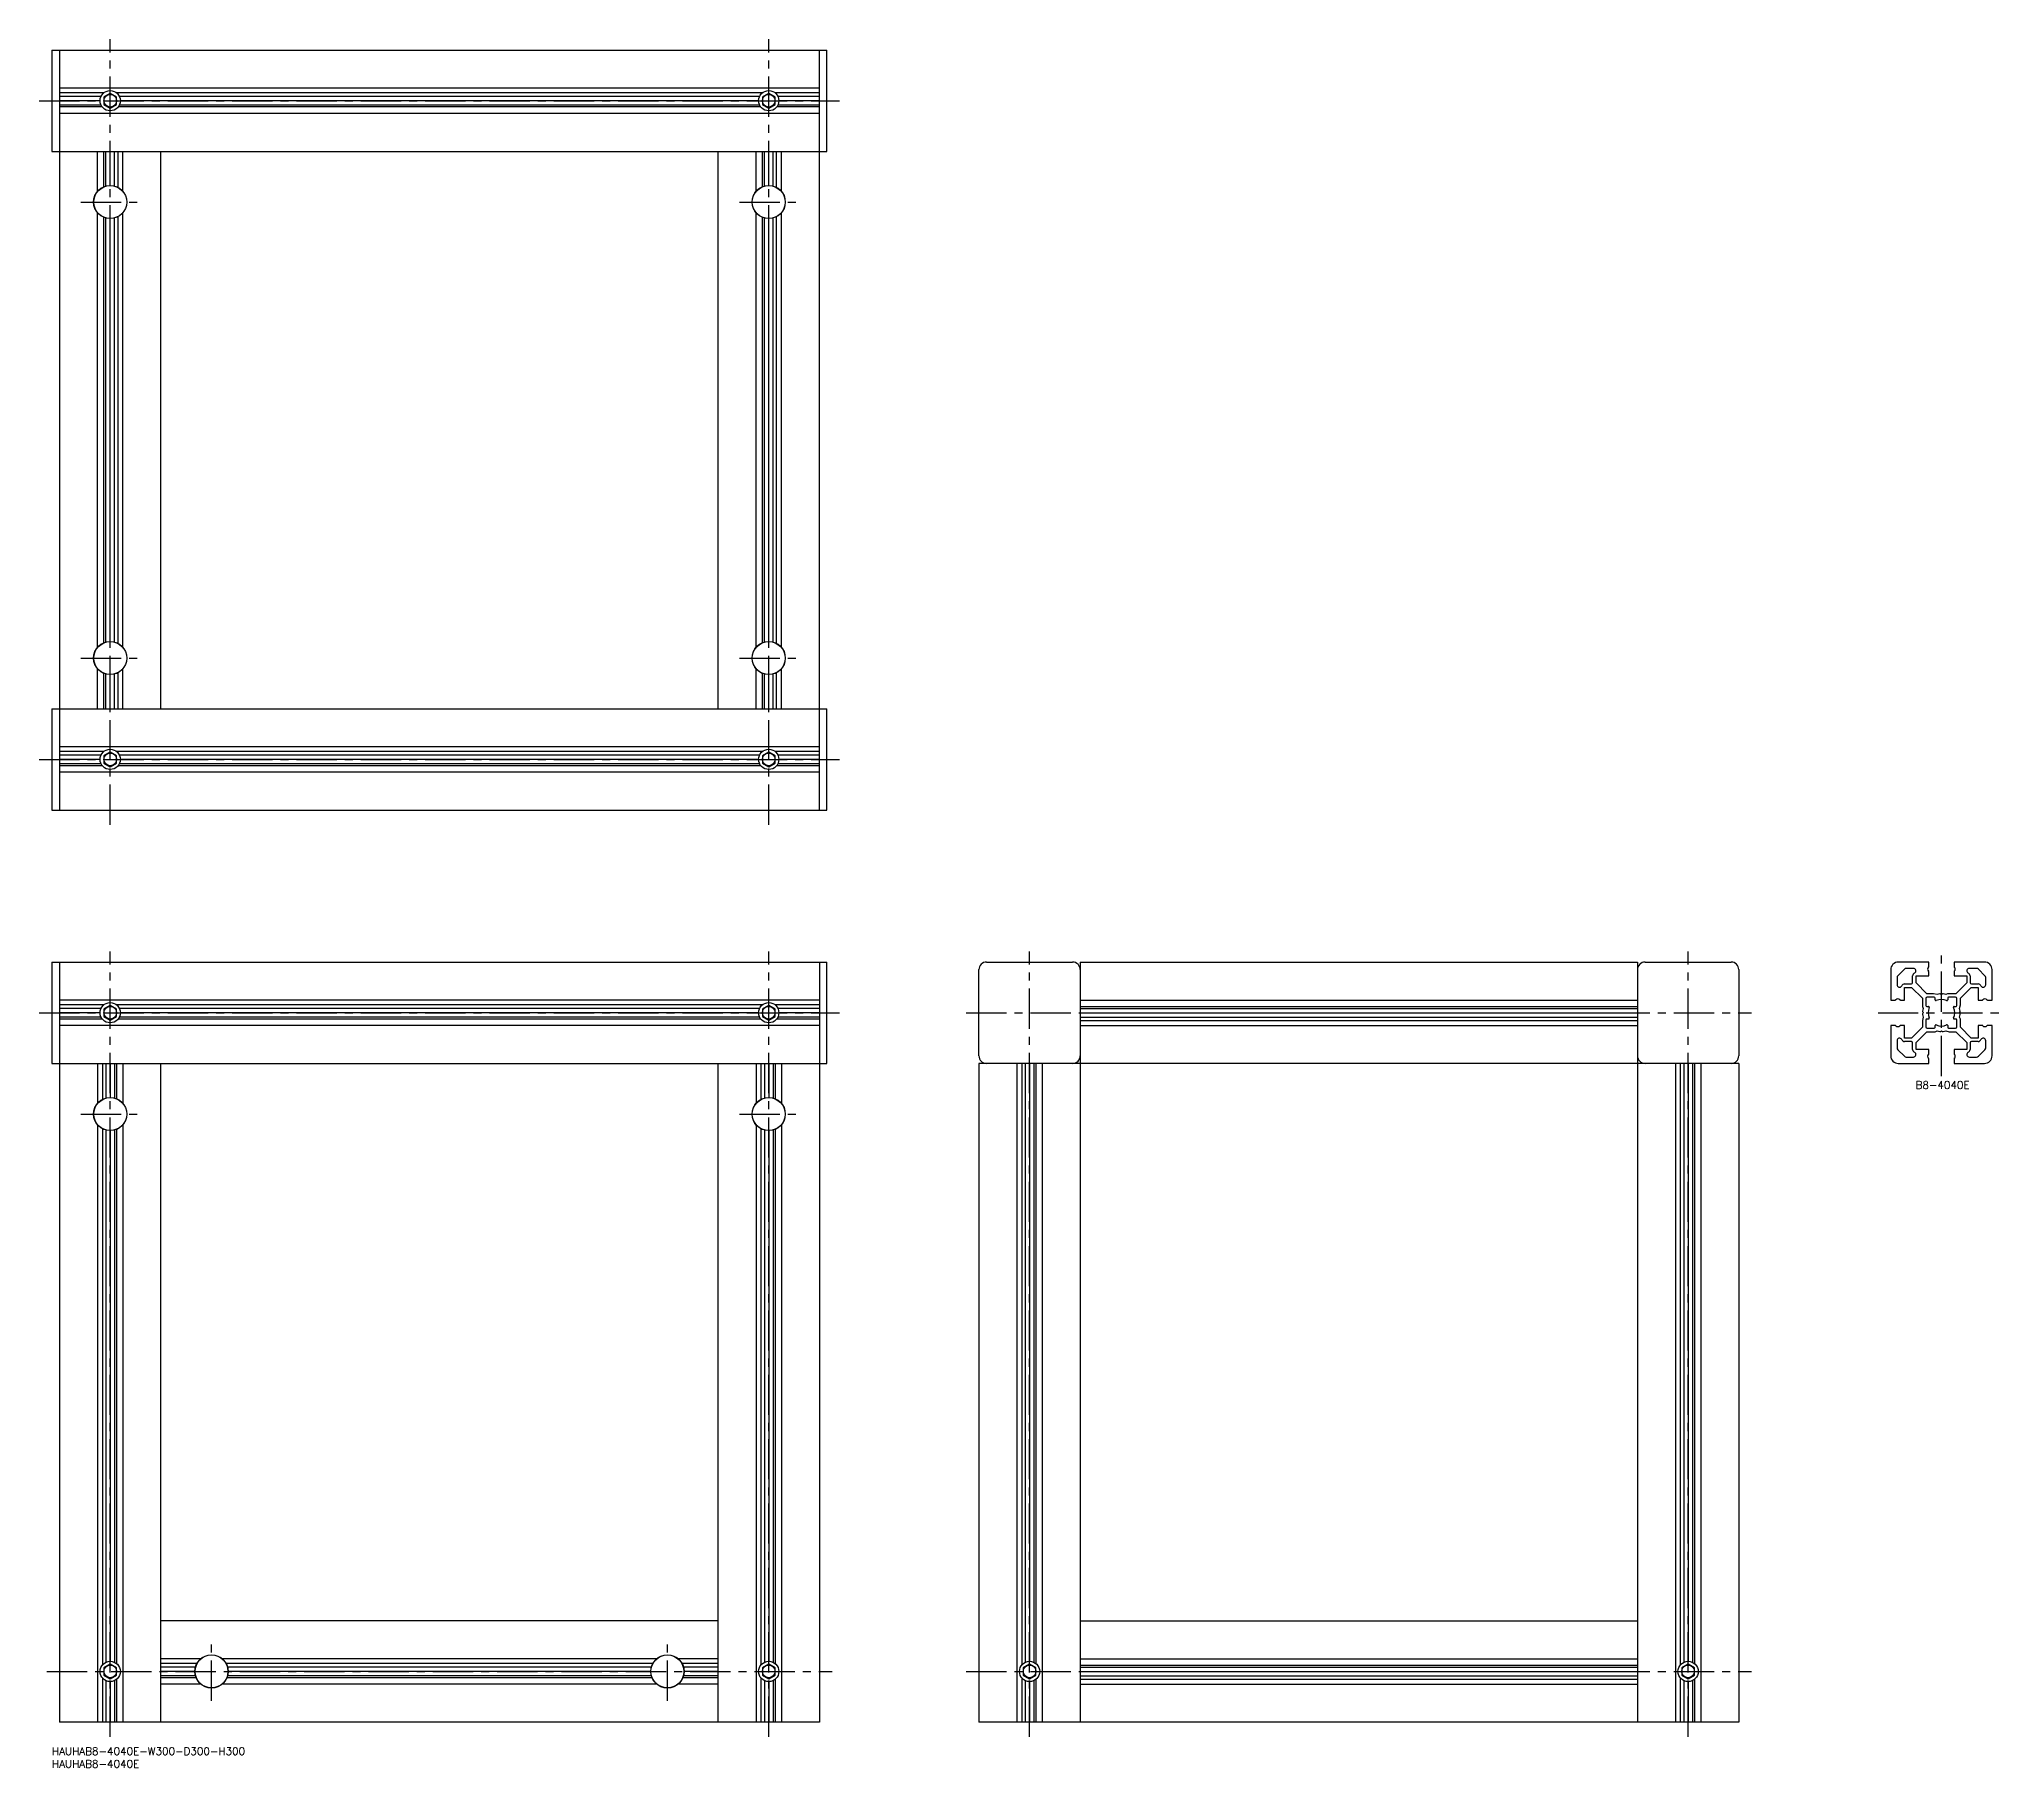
# Model space of a CAD drawing. Extents: x -5 to 771, y -8 to 674.
import ezdxf

# ---------------------------------------------------------------- set-up
doc = ezdxf.new("R2010")
doc.units = 0
doc.header["$LTSCALE"] = 0.5
doc.linetypes.add('CENTER', pattern=[50.8, 31.75, -6.35, 6.35, -6.35])
for name, color, linetype in [('MSM_CENTER', 1, 'CENTER'), ('MSM_CONTINUOUS', 7, 'CONTINUOUS'), ('MSM_NARROW', 5, 'CONTINUOUS'), ('MSM_PART_NUMBER', 7, 'CONTINUOUS')]:
    doc.layers.add(name, color=color, linetype=linetype)
doc.styles.get("Standard").update_dxf_attribs({"font": 'txt.shx', "height": 3, "bigfont": 'bigfont.shx'})

# ---------------------------------------------------------------- blocks, each defined once
blk = doc.blocks.new('*U8')
at = {"layer": 'MSM_PART_NUMBER'}
blk.add_text('HAUHAB8-4040E-W300-D300-H300', height=3, dxfattribs=at).set_placement((0, -3))
blk = doc.blocks.new('*U9')
at = {"layer": 'MSM_PART_NUMBER'}
blk.add_text('HAUHAB8-4040E', height=3, dxfattribs=at).set_placement((0, -8))
blk = doc.blocks.new('*U10')
at = {"layer": 'MSM_PART_NUMBER'}
blk.add_text('B8-4040E', height=3, dxfattribs=at).set_placement((735.82, 259.97))

msp = doc.modelspace()

# ---------------------------------------------------------------- linework, layer by layer
at = {"layer": 'MSM_CENTER'}
for p, q in [((23, 364.23), (23, 674.23)), ((283, 364.23), (283, 674.23)), ((-5, 650), (311, 650)), ((11.45, 610), (34.55, 610)), ((271.45, 610), (294.55, 610)), ((11.45, 430), (34.55, 430)), ((271.45, 430), (294.55, 430)), ((-5, 390), (311, 390)), ((23, 4.23), (23, 314.23)), ((283, 4.23), (283, 314.23)), ((386, 4.23), (386, 314.23)), ((646, 4.23), (646, 314.23)), ((746, 265), (746, 315)), ((-5, 290), (311, 290)), ((361, 290), (671, 290)), ((721, 290), (771, 290)), ((11.45, 250), (34.55, 250)), ((271.45, 250), (294.55, 250)), ((63, 18.45), (63, 41.55)), ((243, 18.45), (243, 41.55)), ((-2, 30), (308, 30)), ((361, 30), (671, 30))]:
    msp.add_line(p, q, dxfattribs=at)
at = {"layer": 'MSM_CONTINUOUS'}
for p, q in [((0, 670), (0, 630)), ((0, 670), (306, 670)), ((3, 670), (3, 370)), ((303, 370), (303, 670)), ((306, 630), (306, 670)), ((303, 655), (3, 655)), ((20.49, 653.11), (3, 653.11)), ((23, 652.89), (20.5, 651.44)), ((25.5, 651.44), (23, 652.89)), ((280.49, 653.11), (25.51, 653.11)), ((283, 652.89), (280.5, 651.44)), ((285.5, 651.44), (283, 652.89)), ((303, 653.11), (285.51, 653.11)), ((19.38, 651.7), (3, 651.7)), ((19, 650), (3, 650)), ((19.38, 648.3), (3, 648.3)), ((19.86, 647.52), (3, 647.52)), ((303, 645), (3, 645)), ((20.5, 651.44), (20.5, 648.56)), ((20.5, 648.56), (23, 647.11)), ((23, 647.11), (25.5, 648.56)), ((25.5, 648.56), (25.5, 651.44)), ((279.86, 647.52), (26.14, 647.52)), ((279.38, 651.7), (26.62, 651.7)), ((279.38, 648.3), (26.62, 648.3)), ((279, 650), (27, 650)), ((280.5, 651.44), (280.5, 648.56)), ((280.5, 648.56), (283, 647.11)), ((283, 647.11), (285.5, 648.56)), ((285.5, 648.56), (285.5, 651.44)), ((303, 647.52), (286.14, 647.52)), ((303, 651.7), (286.62, 651.7)), ((303, 648.3), (286.62, 648.3)), ((303, 650), (287, 650)), ((0, 630), (306, 630)), ((18, 614.23), (18, 630)), ((20.52, 616.06), (20.52, 630)), ((21.3, 616.33), (21.3, 630)), ((23, 616.55), (23, 630)), ((24.7, 616.33), (24.7, 630)), ((26.11, 615.76), (26.11, 630)), ((28, 614.23), (28, 630)), ((43, 410), (43, 630)), ((263, 410), (263, 630)), ((278, 614.23), (278, 630)), ((280.52, 616.06), (280.52, 630)), ((281.3, 616.33), (281.3, 630)), ((283, 616.55), (283, 630)), ((284.7, 616.33), (284.7, 630)), ((286.11, 615.76), (286.11, 630)), ((288, 614.23), (288, 630)), ((19, 615.19), (19, 615.12)), ((27, 615.12), (27, 615.19)), ((279, 615.19), (279, 615.12)), ((287, 615.12), (287, 615.19)), ((18, 434.23), (18, 605.77)), ((28, 434.23), (28, 605.77)), ((278, 434.23), (278, 605.77)), ((288, 434.23), (288, 605.77)), ((19, 604.88), (19, 604.81)), ((20.52, 436.06), (20.52, 603.94)), ((21.3, 436.33), (21.3, 603.67)), ((23, 436.55), (23, 603.45)), ((24.7, 436.33), (24.7, 603.67)), ((26.11, 435.76), (26.11, 604.24)), ((27, 604.81), (27, 604.88)), ((279, 604.88), (279, 604.81)), ((280.52, 436.06), (280.52, 603.94)), ((281.3, 436.33), (281.3, 603.67)), ((283, 436.55), (283, 603.45)), ((284.7, 436.33), (284.7, 603.67)), ((286.11, 435.76), (286.11, 604.24)), ((287, 604.81), (287, 604.88)), ((19, 435.19), (19, 435.12)), ((27, 435.12), (27, 435.19)), ((279, 435.19), (279, 435.12)), ((287, 435.12), (287, 435.19)), ((18, 410), (18, 425.77)), ((19, 424.88), (19, 424.81)), ((20.52, 410), (20.52, 423.94)), ((21.3, 410), (21.3, 423.67)), ((23, 410), (23, 423.45)), ((24.7, 410), (24.7, 423.67)), ((26.11, 410), (26.11, 424.24)), ((27, 424.81), (27, 424.88)), ((28, 410), (28, 425.77)), ((278, 410), (278, 425.77)), ((279, 424.88), (279, 424.81)), ((280.52, 410), (280.52, 423.94)), ((281.3, 410), (281.3, 423.67)), ((283, 410), (283, 423.45)), ((284.7, 410), (284.7, 423.67)), ((286.11, 410), (286.11, 424.24)), ((287, 424.81), (287, 424.88)), ((288, 410), (288, 425.77)), ((0, 410), (306, 410)), ((0, 410), (0, 370)), ((306, 370), (306, 410)), ((303, 395), (3, 395)), ((20.49, 393.11), (3, 393.11)), ((19.38, 391.7), (3, 391.7)), ((19, 390), (3, 390)), ((19.38, 388.3), (3, 388.3)), ((23, 392.89), (20.5, 391.44)), ((20.5, 391.44), (20.5, 388.56)), ((20.5, 388.56), (23, 387.11)), ((25.5, 391.44), (23, 392.89)), ((23, 387.11), (25.5, 388.56)), ((25.5, 388.56), (25.5, 391.44)), ((280.49, 393.11), (25.51, 393.11)), ((279.38, 391.7), (26.62, 391.7)), ((279.38, 388.3), (26.62, 388.3)), ((279, 390), (27, 390)), ((283, 392.89), (280.5, 391.44)), ((280.5, 391.44), (280.5, 388.56)), ((280.5, 388.56), (283, 387.11)), ((285.5, 391.44), (283, 392.89)), ((283, 387.11), (285.5, 388.56)), ((285.5, 388.56), (285.5, 391.44)), ((303, 393.11), (285.51, 393.11)), ((303, 391.7), (286.62, 391.7)), ((303, 388.3), (286.62, 388.3)), ((303, 390), (287, 390)), ((19.86, 387.52), (3, 387.52)), ((303, 385), (3, 385)), ((279.86, 387.52), (26.14, 387.52)), ((303, 387.52), (286.14, 387.52)), ((0, 370), (306, 370)), ((0, 310), (306, 310)), ((0, 310), (0, 270)), ((3, 310), (3, 10)), ((303, 310), (303, 10)), ((306, 270), (306, 310)), ((366, 273), (366, 307)), ((369, 310), (403, 310)), ((406, 310), (406, 10)), ((406, 310), (626, 310)), ((626, 310), (626, 10)), ((629, 310), (663, 310)), ((666, 307), (666, 273)), ((726, 307), (726, 295)), ((728.5, 303.91), (728.5, 301.05)), ((731.39, 307.21), (728.79, 304.61)), ((741, 310), (729, 310)), ((734.95, 307.5), (732.09, 307.5)), ((734.65, 301.85), (734.65, 304.5)), ((736, 301.77), (736, 304.5)), ((736, 304.5), (741, 304.5)), ((741, 308.22), (741, 310)), ((741, 304.5), (741, 306.18)), ((763, 310), (751, 310)), ((751, 310), (751, 308.22)), ((751, 306.18), (751, 304.5)), ((751, 304.5), (756, 304.5)), ((756, 304.5), (756, 301.77)), ((759.91, 307.5), (757.05, 307.5)), ((757.35, 304.5), (757.35, 301.85)), ((763.21, 304.61), (760.61, 307.21)), ((763.5, 301.05), (763.5, 303.91)), ((766, 295), (766, 307)), ((303, 295), (3, 295)), ((406, 295), (626, 295)), ((726, 295), (727.78, 295)), ((729.82, 295), (731.5, 295)), ((731.5, 301.35), (734.15, 301.35)), ((731.5, 295), (731.5, 300)), ((731.5, 300), (734.23, 300)), ((734.23, 300), (738.5, 295.73)), ((740.27, 297.5), (736, 301.77)), ((738.5, 295.73), (738.5, 292.48)), ((739.9, 295.6), (739.9, 292.8)), ((742.89, 297.5), (740.27, 297.5)), ((743.2, 296.1), (740.4, 296.1)), ((744.3, 297.2), (742.89, 297.5)), ((743.5, 295.1), (743.5, 295.8)), ((745.35, 297.42), (744.3, 297.2)), ((746, 297.2), (745.71, 297.37)), ((746.29, 297.37), (746, 297.2)), ((747.7, 297.2), (746.65, 297.42)), ((748.48, 297.5), (747.7, 297.2)), ((751.73, 297.5), (748.48, 297.5)), ((748.5, 295.8), (748.5, 295.1)), ((751.6, 296.1), (748.8, 296.1)), ((756, 301.77), (751.73, 297.5)), ((752.1, 292.8), (752.1, 295.6)), ((753.5, 295.73), (757.77, 300)), ((753.5, 293.11), (753.5, 295.73)), ((757.77, 300), (760.5, 300)), ((757.85, 301.35), (760.5, 301.35)), ((760.5, 300), (760.5, 295)), ((760.5, 295), (762.18, 295)), ((764.22, 295), (766, 295)), ((20.49, 293.11), (3, 293.11)), ((19.38, 291.7), (3, 291.7)), ((19, 290), (3, 290)), ((19.38, 288.3), (3, 288.3)), ((19.86, 287.52), (3, 287.52)), ((23, 292.89), (20.5, 291.44)), ((20.5, 291.44), (20.5, 288.56)), ((20.5, 288.56), (23, 287.11)), ((25.5, 291.44), (23, 292.89)), ((23, 287.11), (25.5, 288.56)), ((25.5, 288.56), (25.5, 291.44)), ((280.49, 293.11), (25.51, 293.11)), ((279.86, 287.52), (26.14, 287.52)), ((279.38, 291.7), (26.62, 291.7)), ((279.38, 288.3), (26.62, 288.3)), ((279, 290), (27, 290)), ((283, 292.89), (280.5, 291.44)), ((280.5, 291.44), (280.5, 288.56)), ((280.5, 288.56), (283, 287.11)), ((285.5, 291.44), (283, 292.89)), ((283, 287.11), (285.5, 288.56)), ((285.5, 288.56), (285.5, 291.44)), ((303, 293.11), (285.51, 293.11)), ((303, 287.52), (286.14, 287.52)), ((303, 291.7), (286.62, 291.7)), ((303, 288.3), (286.62, 288.3)), ((303, 290), (287, 290)), ((406, 292.48), (626, 292.48)), ((406, 291.7), (626, 291.7)), ((406, 290), (626, 290)), ((406, 288.3), (626, 288.3)), ((738.5, 292.48), (738.8, 291.7)), ((738.8, 288.3), (738.5, 286.89)), ((738.8, 291.7), (738.58, 290.65)), ((738.58, 289.35), (738.8, 288.3)), ((738.63, 290.29), (738.8, 290)), ((738.8, 290), (738.63, 289.71)), ((739.9, 287.2), (739.9, 284.4)), ((740.2, 292.5), (740.9, 292.5)), ((740.9, 287.5), (740.2, 287.5)), ((751.1, 292.5), (751.8, 292.5)), ((751.8, 287.5), (751.1, 287.5)), ((752.1, 284.4), (752.1, 287.2)), ((753.2, 291.7), (753.5, 293.11)), ((753.42, 290.65), (753.2, 291.7)), ((753.2, 290), (753.37, 290.29)), ((753.37, 289.71), (753.2, 290)), ((753.2, 288.3), (753.42, 289.35)), ((753.5, 287.52), (753.2, 288.3)), ((753.5, 284.27), (753.5, 287.52)), ((303, 285), (3, 285)), ((406, 286.89), (626, 286.89)), ((406, 285), (626, 285)), ((726, 285), (726, 273)), ((727.78, 285), (726, 285)), ((731.5, 285), (729.82, 285)), ((731.5, 280), (731.5, 285)), ((734.23, 280), (731.5, 280)), ((738.5, 284.27), (734.23, 280)), ((736, 278.23), (740.27, 282.5)), ((738.5, 286.89), (738.5, 284.27)), ((740.27, 282.5), (743.52, 282.5)), ((740.4, 283.9), (743.2, 283.9)), ((743.5, 284.2), (743.5, 284.9)), ((743.52, 282.5), (744.3, 282.8)), ((744.3, 282.8), (745.35, 282.58)), ((745.71, 282.63), (746, 282.8)), ((746, 282.8), (746.29, 282.63)), ((746.65, 282.58), (747.7, 282.8)), ((747.7, 282.8), (749.11, 282.5)), ((748.5, 284.9), (748.5, 284.2)), ((748.8, 283.9), (751.6, 283.9)), ((749.11, 282.5), (751.73, 282.5)), ((751.73, 282.5), (756, 278.23)), ((757.77, 280), (753.5, 284.27)), ((760.5, 280), (757.77, 280)), ((762.18, 285), (760.5, 285)), ((760.5, 285), (760.5, 280)), ((766, 285), (764.22, 285)), ((766, 273), (766, 285)), ((728.5, 278.95), (728.5, 276.09)), ((728.79, 275.39), (731.39, 272.79)), ((734.15, 278.65), (731.5, 278.65)), ((732.09, 272.5), (734.95, 272.5)), ((734.65, 275.5), (734.65, 278.15)), ((736, 275.5), (736, 278.23)), ((741, 275.5), (736, 275.5)), ((741, 273.82), (741, 275.5)), ((741, 270), (741, 271.78)), ((756, 275.5), (751, 275.5)), ((751, 275.5), (751, 273.82)), ((751, 271.78), (751, 270)), ((756, 278.23), (756, 275.5)), ((757.05, 272.5), (759.91, 272.5)), ((757.35, 278.15), (757.35, 275.5)), ((760.5, 278.65), (757.85, 278.65)), ((760.61, 272.79), (763.21, 275.39)), ((763.5, 276.09), (763.5, 278.95)), ((0, 270), (306, 270)), ((18, 270), (18, 254.23)), ((19.89, 270), (19.89, 255.76)), ((21.3, 270), (21.3, 256.33)), ((23, 270), (23, 256.55)), ((24.7, 270), (24.7, 256.33)), ((25.48, 270), (25.48, 256.06)), ((28, 270), (28, 254.23)), ((43, 10), (43, 270)), ((263, 10), (263, 270)), ((278, 270), (278, 254.23)), ((279.89, 270), (279.89, 255.76)), ((281.3, 270), (281.3, 256.33)), ((283, 270), (283, 256.55)), ((284.7, 270), (284.7, 256.33)), ((285.48, 270), (285.48, 256.06)), ((288, 270), (288, 254.23)), ((666, 270), (366, 270)), ((366, 270), (366, 10)), ((381, 270), (381, 10)), ((382.89, 270), (382.89, 32.51)), ((384.3, 270), (384.3, 33.62)), ((386, 270), (386, 34)), ((387.7, 270), (387.7, 33.62)), ((388.48, 270), (388.48, 33.14)), ((391, 270), (391, 10)), ((641, 270), (641, 10)), ((642.89, 270), (642.89, 32.51)), ((644.3, 270), (644.3, 33.62)), ((646, 270), (646, 34)), ((647.7, 270), (647.7, 33.62)), ((648.48, 270), (648.48, 33.14)), ((651, 270), (651, 10)), ((666, 270), (666, 10)), ((729, 270), (741, 270)), ((751, 270), (763, 270)), ((19, 255.19), (19, 255.12)), ((27, 255.12), (27, 255.19)), ((279, 255.19), (279, 255.12)), ((287, 255.12), (287, 255.19)), ((18, 245.77), (18, 10)), ((19, 244.88), (19, 244.81)), ((19.89, 244.24), (19.89, 32.51)), ((21.3, 243.67), (21.3, 33.62)), ((23, 243.45), (23, 34)), ((24.7, 243.67), (24.7, 33.62)), ((25.48, 243.94), (25.48, 33.14)), ((27, 244.81), (27, 244.88)), ((28, 245.77), (28, 10)), ((278, 245.77), (278, 10)), ((279, 244.88), (279, 244.81)), ((279.89, 244.24), (279.89, 32.51)), ((281.3, 243.67), (281.3, 33.62)), ((283, 243.45), (283, 34)), ((284.7, 243.67), (284.7, 33.62)), ((285.48, 243.94), (285.48, 33.14)), ((287, 244.81), (287, 244.88)), ((288, 245.77), (288, 10)), ((263, 50), (43, 50)), ((406, 50), (626, 50)), ((23, 32.89), (20.5, 31.44)), ((20.5, 31.44), (20.5, 28.56)), ((25.5, 31.44), (23, 32.89)), ((25.5, 28.56), (25.5, 31.44)), ((58.77, 35), (43, 35)), ((57.24, 33.11), (43, 33.11)), ((56.67, 31.7), (43, 31.7)), ((57.88, 34), (57.81, 34)), ((238.77, 35), (67.23, 35)), ((68.19, 34), (68.12, 34)), ((237.24, 33.11), (68.76, 33.11)), ((236.67, 31.7), (69.33, 31.7)), ((237.88, 34), (237.81, 34)), ((263, 35), (247.23, 35)), ((248.19, 34), (248.12, 34)), ((263, 33.11), (248.76, 33.11)), ((263, 31.7), (249.33, 31.7)), ((283, 32.89), (280.5, 31.44)), ((280.5, 31.44), (280.5, 28.56)), ((285.5, 31.44), (283, 32.89)), ((285.5, 28.56), (285.5, 31.44)), ((386, 32.89), (383.5, 31.44)), ((383.5, 31.44), (383.5, 28.56)), ((388.5, 31.44), (386, 32.89)), ((388.5, 28.56), (388.5, 31.44)), ((406, 35), (626, 35)), ((406, 32.48), (626, 32.48)), ((406, 31.7), (626, 31.7)), ((646, 32.89), (643.5, 31.44)), ((643.5, 31.44), (643.5, 28.56)), ((648.5, 31.44), (646, 32.89)), ((648.5, 28.56), (648.5, 31.44)), ((19.89, 27.49), (19.89, 10)), ((20.5, 28.56), (23, 27.11)), ((21.3, 26.38), (21.3, 10)), ((23, 27.11), (25.5, 28.56)), ((23, 26), (23, 10)), ((24.7, 26.38), (24.7, 10)), ((25.48, 26.86), (25.48, 10)), ((56.45, 30), (43, 30)), ((56.67, 28.3), (43, 28.3)), ((56.94, 27.52), (43, 27.52)), ((58.77, 25), (43, 25)), ((57.81, 26), (57.88, 26)), ((238.77, 25), (67.23, 25)), ((68.12, 26), (68.19, 26)), ((236.94, 27.52), (69.06, 27.52)), ((236.67, 28.3), (69.33, 28.3)), ((236.45, 30), (69.55, 30)), ((237.81, 26), (237.88, 26)), ((263, 25), (247.23, 25)), ((248.12, 26), (248.19, 26)), ((263, 27.52), (249.06, 27.52)), ((263, 28.3), (249.33, 28.3)), ((263, 30), (249.55, 30)), ((279.89, 27.49), (279.89, 10)), ((280.5, 28.56), (283, 27.11)), ((281.3, 26.38), (281.3, 10)), ((283, 27.11), (285.5, 28.56)), ((283, 26), (283, 10)), ((284.7, 26.38), (284.7, 10)), ((285.48, 26.86), (285.48, 10)), ((382.89, 27.49), (382.89, 10)), ((383.5, 28.56), (386, 27.11)), ((384.3, 26.38), (384.3, 10)), ((386, 27.11), (388.5, 28.56)), ((386, 26), (386, 10)), ((387.7, 26.38), (387.7, 10)), ((388.48, 26.86), (388.48, 10)), ((406, 30), (626, 30)), ((406, 28.3), (626, 28.3)), ((406, 26.89), (626, 26.89)), ((406, 25), (626, 25)), ((642.89, 27.49), (642.89, 10)), ((643.5, 28.56), (646, 27.11)), ((644.3, 26.38), (644.3, 10)), ((646, 27.11), (648.5, 28.56)), ((646, 26), (646, 10)), ((647.7, 26.38), (647.7, 10)), ((648.48, 26.86), (648.48, 10)), ((303, 10), (3, 10)), ((666, 10), (366, 10))]:
    msp.add_line(p, q, dxfattribs=at)
for centre, radius in [((23, 650), 4), ((23, 650), 2.5), ((283, 650), 4), ((283, 650), 2.5), ((23, 610), 6.55), ((23, 610), 6.5), ((283, 610), 6.55), ((283, 610), 6.5), ((23, 430), 6.55), ((23, 430), 6.5), ((283, 430), 6.55), ((283, 430), 6.5), ((23, 390), 4), ((23, 390), 2.5), ((283, 390), 4), ((283, 390), 2.5), ((23, 290), 4), ((23, 290), 2.5), ((283, 290), 4), ((283, 290), 2.5), ((23, 250), 6.55), ((23, 250), 6.5), ((283, 250), 6.55), ((283, 250), 6.5), ((23, 30), 4), ((23, 30), 2.5), ((63, 30), 6.55), ((63, 30), 6.5), ((243, 30), 6.55), ((243, 30), 6.5), ((283, 30), 4), ((283, 30), 2.5), ((386, 30), 4), ((386, 30), 2.5), ((646, 30), 4), ((646, 30), 2.5)]:
    msp.add_circle(centre, radius, dxfattribs=at)
for centre, radius, start, end in [((369, 307), 3, 90, 180), ((403, 307), 3, 0, 90), ((629, 307), 3, 90, 180), ((663, 307), 3, 0, 90), ((729, 307), 3, 90, 180), ((729.5, 303.91), 1, 135, 180), ((732.09, 306.5), 1, 90, 135), ((735.85, 304.5), 1.2, 110.10645, 180), ((734.95, 306.5), 1, 299.17518, 90), ((741.5, 307.2), 1, 127.97987, 232.02013), ((740.7, 308.22), 0.3, 307.97987, 0), ((740.7, 306.18), 0.3, 0, 52.02013), ((751.3, 308.22), 0.3, 180, 232.02013), ((751.3, 306.18), 0.3, 127.97987, 180), ((750.5, 307.2), 1, 307.97987, 52.02013), ((757.05, 306.5), 1, 90, 240.82482), ((756.15, 304.5), 1.2, 0, 69.89355), ((759.91, 306.5), 1, 45, 90), ((763, 307), 3, 0, 90), ((762.5, 303.91), 1, 0, 45), ((727.78, 295.3), 0.3, 270, 322.02013), ((728.8, 294.5), 1, 37.97987, 142.02013), ((729.5, 301.05), 1, 180, 330.82482), ((729.82, 295.3), 0.3, 217.97987, 270), ((731.5, 300.15), 1.2, 90, 159.89355), ((734.15, 301.85), 0.5, 270, 0), ((740.4, 295.6), 0.5, 90, 180), ((743.2, 295.8), 0.3, 0, 90), ((743.8, 295.1), 0.3, 180, 293.35307), ((746, 290), 5.25, 66.64691, 113.35309), ((745.46, 296.94), 0.5, 60, 102), ((746.54, 296.94), 0.5, 78, 120), ((748.2, 295.1), 0.3, 246.64691, 0), ((748.8, 295.8), 0.3, 90, 180), ((751.6, 295.6), 0.5, 0, 90), ((757.85, 301.85), 0.5, 180, 270), ((760.5, 300.15), 1.2, 20.10645, 90), ((762.5, 301.05), 1, 209.17518, 0), ((762.18, 295.3), 0.3, 270, 322.02013), ((763.2, 294.5), 1, 37.97987, 142.02013), ((764.22, 295.3), 0.3, 217.97987, 270), ((739.06, 290.54), 0.5, 168, 210), ((739.06, 289.46), 0.5, 150, 192), ((740.2, 292.8), 0.3, 180, 270), ((740.2, 287.2), 0.3, 90, 180), ((746, 290), 5.25, 156.64691, 203.35309), ((740.9, 292.2), 0.3, 336.64691, 90), ((740.9, 287.8), 0.3, 270, 23.35307), ((751.1, 292.2), 0.3, 90, 203.35309), ((751.1, 287.8), 0.3, 156.64691, 270), ((746, 290), 5.25, 336.64691, 23.35309), ((751.8, 292.8), 0.3, 270, 0), ((751.8, 287.2), 0.3, 0, 90), ((752.94, 290.54), 0.5, 330, 12), ((752.94, 289.46), 0.5, 348, 30), ((727.78, 284.7), 0.3, 37.97987, 90), ((728.8, 285.5), 1, 217.97987, 322.02013), ((729.5, 278.95), 1, 29.17518, 180), ((729.82, 284.7), 0.3, 90, 142.02013), ((731.5, 279.85), 1.2, 200.10645, 270), ((740.4, 284.4), 0.5, 180, 270), ((743.2, 284.2), 0.3, 270, 0), ((743.8, 284.9), 0.3, 66.64691, 180), ((746, 290), 5.25, 246.64691, 293.35309), ((745.46, 283.06), 0.5, 258, 300), ((746.54, 283.06), 0.5, 240, 282), ((748.2, 284.9), 0.3, 0, 113.35309), ((748.8, 284.2), 0.3, 180, 270), ((751.6, 284.4), 0.5, 270, 0), ((760.5, 279.85), 1.2, 270, 339.89355), ((762.5, 278.95), 1, 0, 150.82482), ((762.18, 284.7), 0.3, 37.97987, 90), ((763.2, 285.5), 1, 217.97987, 322.02013), ((764.22, 284.7), 0.3, 90, 142.02013), ((369, 273), 3, 180, 270), ((403, 273), 3, 270, 0), ((629, 273), 3, 180, 270), ((663, 273), 3, 270, 0), ((729, 273), 3, 180, 270), ((729.5, 276.09), 1, 180, 225), ((732.09, 273.5), 1, 225, 270), ((734.15, 278.15), 0.5, 0, 90), ((735.85, 275.5), 1.2, 180, 249.89355), ((734.95, 273.5), 1, 270, 60.82482), ((741.5, 272.8), 1, 127.97987, 232.02013), ((740.7, 273.82), 0.3, 307.97987, 0), ((740.7, 271.78), 0.3, 0, 52.02013), ((751.3, 273.82), 0.3, 180, 232.02013), ((751.3, 271.78), 0.3, 127.97987, 180), ((750.5, 272.8), 1, 307.97987, 52.02013), ((757.05, 273.5), 1, 119.17518, 270), ((756.15, 275.5), 1.2, 290.10645, 0), ((757.85, 278.15), 0.5, 90, 180), ((759.91, 273.5), 1, 270, 315), ((763, 273), 3, 270, 0), ((762.5, 276.09), 1, 315, 0)]:
    msp.add_arc(centre, radius, start, end, dxfattribs=at)
at = {"layer": 'MSM_NARROW'}
for p, q in [((19.68, 615.59), (19.68, 615.64)), ((26.32, 615.59), (26.32, 615.64)), ((279.68, 615.59), (279.68, 615.64)), ((286.32, 615.59), (286.32, 615.64)), ((19.68, 604.41), (19.68, 604.36)), ((26.32, 604.41), (26.32, 604.36)), ((279.68, 604.41), (279.68, 604.36)), ((286.32, 604.41), (286.32, 604.36)), ((19.68, 435.59), (19.68, 435.64)), ((26.32, 435.59), (26.32, 435.64)), ((279.68, 435.59), (279.68, 435.64)), ((286.32, 435.59), (286.32, 435.64)), ((19.68, 424.41), (19.68, 424.36)), ((26.32, 424.41), (26.32, 424.36)), ((279.68, 424.41), (279.68, 424.36)), ((286.32, 424.41), (286.32, 424.36)), ((19.68, 255.59), (19.68, 255.64)), ((26.32, 255.59), (26.32, 255.64)), ((279.68, 255.59), (279.68, 255.64)), ((286.32, 255.59), (286.32, 255.64)), ((19.68, 244.41), (19.68, 244.36)), ((26.32, 244.41), (26.32, 244.36)), ((279.68, 244.41), (279.68, 244.36)), ((286.32, 244.41), (286.32, 244.36)), ((57.41, 33.32), (57.36, 33.32)), ((68.59, 33.32), (68.64, 33.32)), ((237.41, 33.32), (237.36, 33.32)), ((248.59, 33.32), (248.64, 33.32)), ((57.41, 26.68), (57.36, 26.68)), ((68.59, 26.68), (68.64, 26.68)), ((237.41, 26.68), (237.36, 26.68)), ((248.59, 26.68), (248.64, 26.68))]:
    msp.add_line(p, q, dxfattribs=at)

# ---------------------------------------------------------------- block references
at = {"layer": 'MSM_CONTINUOUS'}
for name in ['*U10', '*U8', '*U9']:
    msp.add_blockref(name, (0, 0), dxfattribs=at)

doc.saveas('drawing.dxf')
